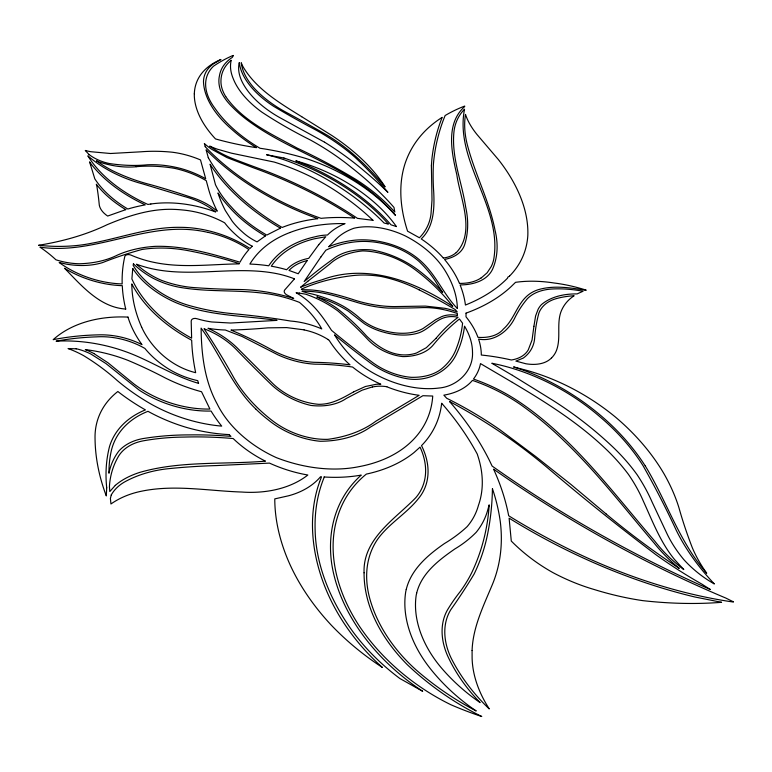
<?xml version="1.0" encoding="UTF-8"?>
<svg xmlns="http://www.w3.org/2000/svg" width="772" height="772" viewBox="0 0 772 772"><rect width="100%" height="100%" fill="white"/><g stroke="black" fill="none" stroke-linecap="round" stroke-linejoin="round"><path stroke-width="1.16" d="M456.242 252.676C475.919 232.15 460.015 197.806 456.841 174.81C451.668 152.991 445.376 123.597 464.647 106.594L464.715 106.053A291.372 162.139 30.3 0 0 445.145 115.52A550.706 280.574 34.5 0 0 437.888 137.551A491.156 253.39 33.6 0 0 433.382 164.629A616.712 307.507 35.1 0 0 433.719 192.035C434.53 208.141 433.922 227.093 421.232 238.915A83.83 51.927 24.6 0 1 443.253 257.935M481.168 277.988L487.171 272.767L491.32 266.408A89.938 53.364 24.8 0 0 493.742 259.286C502.717 206.799 454.216 161.454 464.522 109.19A128.461 68.891 27.3 0 0 453.849 132.948C451.62 158.308 461.984 182.53 465.709 207.253A180.272 106.671 21.8 0 1 464.927 243.759A52.197 30.841 24.9 0 1 444.527 259.431A106.459 66.489 24.3 0 1 459.417 283.276M372.287 386.946L362.087 390.207L346.223 398.497A57.707 38.783 23.5 0 1 310.894 405.435A60.177 40.347 23.8 0 1 271.715 384.996A970.452 445.762 30.8 0 1 237.67 350.942A68.882 47.787 19.7 0 0 204.04 328.737A2002.298 1182.743 -21.3 0 1 233.607 377.354A131.375 87.12 24.8 0 0 271.57 420.016A63.999 43.724 24 0 0 327.897 439.326A135.467 90.353 22.3 0 0 375.848 421.203L419.157 395.303A92.968 59.251 25.9 0 1 386.849 386.791M304.081 329.837L286.673 327.598L267.932 327.849A478.833 261.283 16.5 0 1 230.944 330.078A313.982 242.697 18.7 0 1 273.539 350.835A71.333 46.368 22.8 0 0 313.625 362.3A323.719 243.913 31.7 0 1 350.005 364.818L347.612 362.686A107.887 68.399 26.2 0 1 329.094 340.249L328.158 339.709M255.754 408.977C232.005 386.087 220.329 354.387 201.106 328.119C201.367 354.039 204.503 380.953 217.202 404.007A99.327 68.061 24 0 0 276.357 457.632A120.422 81.716 23.7 0 0 358.922 466.674A149.112 100.128 23.1 0 0 432.735 396.046L422.892 395.708L370.338 427.138A105.648 71.178 23.1 0 1 320.11 441.266A69.065 47.131 24 0 1 267.826 419.543A103.863 69.769 24.4 0 1 255.754 408.977M225.752 96.625C242.862 121.223 271.676 134.135 297.114 148.089A448.812 317.755 18.3 0 1 356.172 179.625A143.293 88.973 21.9 0 1 394.781 212.059L393.99 207.427A269.804 173.7 19.2 0 0 351.53 167.592A194.37 121.387 20.3 0 0 310.151 139.867A249.578 127.496 22.9 0 1 261.92 112.172A82.826 45.471 21.6 0 1 233.212 78.619A74.18 40.762 21.4 0 1 231.214 60.312A81.195 45.239 21.4 0 0 220.956 81.629L220.985 82.787A57.282 31.961 20.9 0 0 225.752 96.625M457.323 315.536L457.371 313.528A76.389 48.974 27.5 0 0 421.917 307.623A580.457 290.822 18.9 0 1 388.287 308.096A95.67 58.209 23.8 0 1 354.782 301.736C338.599 297.037 322.213 291.208 305.143 291.247A51.251 33.495 23.6 0 0 302.035 291.372L307.893 293.032A86.85 57.881 23.6 0 1 343.202 306.175A71.999 47.652 23.6 0 1 360.07 318.45A38.002 24.009 25 0 0 380.538 329.586A52.496 32.945 25 0 0 423.152 328.447L435.697 319.666L441.709 316.626A31.295 19.647 27.4 0 1 457.275 315.323M141.672 327.232A183.929 119.882 23.2 0 1 131.809 283.922A122.835 78.927 20.9 0 0 191.678 340.23A321.586 208.025 29.4 0 0 195.663 372.693C177.251 368.196 161.01 356.432 149.893 341.205A96.789 64.375 20.8 0 1 141.681 327.232M372.345 387.023A37.77 25.524 26.9 0 1 386.83 386.695M304.091 329.933A49.302 33.148 23.6 0 1 328.264 339.603M456.146 252.618A39.681 23.498 25.1 0 1 443.321 258.041M551.584 357.803A39.854 24.443 28.6 0 1 525.848 363.757L515.889 361.084L523.242 358.102A67.955 41.949 27.3 0 0 534.649 338.252A321.799 182.385 35.5 0 1 538.972 312.805A60.226 35.879 30.1 0 1 556.448 298.581A118.483 71.236 31.5 0 1 574.146 295.744A92.592 54.339 31.2 0 0 560.713 312.496C556.795 324.327 560.752 337.239 556.94 349.118A56.433 34.586 28.2 0 1 551.633 357.841M481.072 277.91A51.463 30.648 25.7 0 1 459.475 283.401M466.037 313.133L466.008 316.819A80.462 51.396 26 0 1 477.955 337.335A44.293 27.203 27 0 0 503.402 329.017C514.818 319.048 517.423 301.948 530.354 293.437A66.189 39.517 29.8 0 1 532.275 292.27A61.683 36.815 29.7 0 1 538.354 289.664C553.823 285.109 570.276 287.724 585.842 290.282L586.257 290.166A135.264 82.691 30.8 0 0 554.219 283.015A135.11 82.758 30.7 0 0 515.532 282.33L511.045 286.692A252.984 146.632 21.8 0 1 466.037 313.133M364.066 572.795C363.873 607.969 383.182 640.393 407.327 664.721A213.632 148.292 34.1 0 0 481.757 716.512A266.369 182.481 31.9 0 1 450.916 704.749A173.729 123.559 33.7 0 1 359.462 626.285A168.209 119.95 33.7 0 1 337.567 516.767A169.908 121.059 33.7 0 1 366.333 474.095A162.438 109.006 23 0 0 414.082 452.508L420.055 447.123A80.626 56.51 26.3 0 1 415.78 497.699C395.013 519.16 362.743 538.615 364.066 572.795M431.394 165.719L432.002 199.919L431.017 213.709A113.262 66.624 22.4 0 1 419.408 237.757L407.577 231.175A253.698 141.228 29.6 0 1 405.001 163.78A267.913 148.967 29.9 0 1 441.613 117.711L442.173 117.373A525.877 269.418 34.1 0 0 431.866 159.254L431.394 165.719M472.512 352.534C473.352 371.284 456.821 386.647 438.766 388.055A79.912 51.01 25.9 0 1 378.791 375.983A74.237 47.507 25.9 0 1 352.379 357.677A114.941 72.375 26.5 0 1 334.537 334.884A453.82 243.276 27.8 0 0 368.582 361.605A57.427 36.873 25.9 0 0 406.246 378.579C426.482 382.468 448.706 372.258 456.966 352.92A214.519 136.21 21.4 0 0 464.522 326.18C469.347 334.093 472.522 343.202 472.512 352.534M472.088 650.516L472.117 658.304A102.734 73.736 38.6 0 0 489.284 708.889L488.965 708.686A149.7 105.214 37.2 0 1 451.282 658.362A71.246 51.821 36.3 0 1 450.906 609.562A1270.616 736.237 1.6 0 0 474.095 574.088A318.132 229.371 20.3 0 0 487.615 533.963A477.453 341.697 14.3 0 0 492.43 488.676A253.998 186.438 23.8 0 1 500.295 521.708A216.083 157.247 25.2 0 1 491.619 586.315C483.011 606.86 472.86 627.819 472.088 650.516M324.143 476.98L324.124 477.453A225.578 157.845 34.2 0 0 315.13 529.91A202.756 142.926 33.7 0 0 353.315 632.268A173.208 123.674 33.3 0 0 399.857 678.501L422.699 691.297A173.517 123.588 33.7 0 1 397.262 672.065A171.394 122.198 33.7 0 1 331.593 562.971A176.836 125.932 33.9 0 1 361.238 475.089A143.235 96.77 23.4 0 1 324.143 476.98M106.71 487.798L106.295 495.913A243.267 174.057 26.1 0 1 95.052 438.882A103.487 75.376 20.7 0 1 117.855 391.5A164.648 109.624 20.5 0 0 145.416 409.893A94.966 70.146 21.1 0 0 109.547 446.428A194.882 143.167 25.4 0 0 106.71 487.798M132.745 268.521L131.896 278.953A120.5 77.412 20.9 0 0 191.63 338.194L191.195 321.181A5.153 3.455 19.7 0 1 197.246 318.788A62.831 40.781 19.9 0 0 211.808 321.972L230.577 323.034L277.003 320.38C243.402 315.468 208.054 316.066 176.19 302.769A78.966 50.556 19.6 0 1 132.745 268.521M533.915 326.305L532.043 340.008L528.289 349.812A44.486 27.483 27.9 0 1 511.373 359.993A210.438 142.424 32.6 0 0 481.313 355.033A90.237 57.794 25.7 0 0 478.592 339.091C493.781 342.131 508.044 331.545 514.567 318.411A269.052 158.472 34.6 0 1 527.401 298.687A66.923 39.98 29.9 0 1 551.092 289.056A125.913 76.351 31.1 0 1 583.063 291.237L577.099 293.91A88.963 53.133 30.8 0 0 541.404 304.65A60.119 35.811 30.1 0 0 538.103 309.302L535.594 315.96L533.915 326.305M133.431 263.773L133.16 265.346A75.907 48.597 19.6 0 0 154.757 288.477A71.217 45.693 19.5 0 0 188.127 305.21A159.321 98.102 19.6 0 0 230.461 313.451A853.61 751.474 53.5 0 1 290.668 321.055A70.657 47.767 23.6 0 1 321.76 328.901A95.699 64.279 21.2 0 0 299.526 302.421A101.952 69.123 22.7 0 0 261.341 293.013C235.286 289.847 208.836 291.97 182.877 287.831A60.872 38.822 18.9 0 1 152.46 277.91A67.048 42.672 19 0 1 133.431 263.773M416.668 593.118L416.224 595.115A102.734 74.102 35.6 0 0 443.012 669.768A143.293 101.45 35.7 0 0 480.097 702.597A137.387 97.224 37.1 0 1 447.393 655.36A72.481 52.747 36.3 0 1 447.413 610.034A350.285 240.497 44.9 0 1 460.025 591.825A248.787 179.895 22.9 0 0 471.75 572.67A354.194 254.741 18.8 0 0 489.187 504.859L487.518 510.813A124.002 86.744 27.3 0 1 476.227 532.265A186.525 129.262 25.1 0 1 454.814 548.979C438.901 560.009 421.464 573.239 416.668 593.118M406.236 589.47L405.773 591.516A112.944 81.514 35.6 0 0 429.83 668.021L429.84 668.05A150.714 106.922 35.8 0 0 476.227 710.973A214.442 148.61 34 0 1 416.262 670.048A134.01 96.365 34.3 0 1 371.361 603.781A113.822 82.45 33.8 0 1 377.576 539.329C388.827 523.541 406.4 513.785 418.376 498.654A82.565 57.871 26.3 0 0 421.531 445.618A154.419 103.737 23.2 0 0 441.661 403.216A279.947 206.896 22.9 0 1 477.347 454.235L477.607 455.181A130.13 90.864 26.6 0 1 478.457 505.313A110.415 77.2 27.4 0 1 467.137 526.629A231.436 158.887 23.3 0 1 444.479 543.527C428.064 554.885 411.158 569.186 406.236 589.47M111.255 494.948L110.396 498.451L110.946 503.981A94.165 73.581 21.1 0 1 141.353 491.243C174.482 484.314 208.382 490.944 241.732 492.034A107.183 75.598 21.5 0 0 307.854 475.012A109.663 75.164 23.9 0 1 269.486 463.103L216.845 465.555A923.206 773.959 71.1 0 0 169.425 468.585A127.583 99.405 22.7 0 0 125.691 481.342A53.181 40.559 19.7 0 0 111.255 494.948M319.618 481.767L317.929 486.862A225.771 158.086 34.2 0 0 314.638 550.204C322.3 595.791 348.172 636.996 382.41 667.481A209.608 147.558 31.8 0 1 330.455 624.287L330.455 624.258A203.017 143.38 31.9 0 1 290.137 564.901A209.666 147.722 32 0 1 274.774 498.886L288.342 495.836A91.53 65.041 22.3 0 0 320.573 476.72L321.528 476.816L319.618 481.767M239.195 263.59L239.059 263.879C210.274 264.265 180.899 268.415 152.451 262.036A71.854 44.988 18.2 0 1 130.796 255.011A5.018 3.252 17.5 0 0 124.852 256.285A234.543 152.016 24.4 0 0 122.169 283.932A76.032 48.472 16.8 0 1 59.183 262.509L66.566 264.169A61.992 39.44 15.7 0 0 102.628 262.577A471.219 351.762 30.4 0 1 141.98 249.481A109.267 73.427 19.5 0 1 189.516 250.919A333.359 248.623 20.4 0 1 239.262 263.619L239.195 263.59M233.395 55.487L232.295 57.408A79.439 44.245 21.3 0 0 219.451 75.81A70.136 39.111 21.1 0 0 220.367 89.986A62.185 34.672 20.9 0 0 232.198 106.893A101.962 56.134 21.6 0 0 246.171 119.226C275.633 141.575 310.701 154.593 342.604 172.841A142.55 88.539 21.9 0 1 395.409 215.205L395.467 215.456A142.202 88.433 21.9 0 0 344.756 175.427A137.792 85.518 22 0 0 305.847 158.463A216.835 139.616 22.3 0 0 259.971 148.253A113.802 63.236 21.7 0 1 215.137 108.591A75.029 42.064 20.9 0 1 213.526 66.189A226.63 131.259 24 0 1 232.314 55.758L233.395 55.487M136.181 166.694L136.161 166.733A59.145 34.943 17.1 0 1 98.806 161.83L96.471 160.798A86.589 50.942 18 0 0 112.442 170.66A116.64 67.704 18.3 0 0 151.36 184.884A588.032 470.273 14 0 1 190.829 197.159A50.383 31.681 19 0 1 217.221 211.21A189.709 111.988 24.1 0 1 208.035 187.181L206.259 180.687A67.965 42.306 18.7 0 0 174.221 168.286A114.555 72.858 19 0 0 136.181 166.694M307.198 260.569L298.214 273.761L289.017 270.441A59.097 37.731 23.8 0 1 307.208 260.589L307.208 260.589M320.843 257.018L304.168 281.539L310.527 276.299A1043.86 627.646 47.7 0 1 332.693 259.363A68.37 42.923 25 0 1 371.95 249.964A70.686 44.506 24.9 0 1 420.779 272.082A136.055 88.162 24.2 0 1 442.655 292.414L437.454 284.492A104.017 65.794 24 0 0 418.993 261.38A51.28 31.768 24.8 0 0 386.222 244.386A65.34 40.742 24.9 0 0 369.103 241.588C354.261 240.575 339.323 243.884 325.9 250.176L320.843 257.018M645.276 465.95C666.738 501.076 679.177 541.905 706.718 573.258A116.582 70.686 37.6 0 1 692.281 547.647A514.721 267.189 40.5 0 1 678.926 507.677A187.2 126 31.7 0 0 664.171 474.085A174.443 116.842 31.9 0 0 615.188 416.861A167.823 112.065 32 0 0 527.064 370.454L513.573 366.932A160.595 107.578 31.3 0 1 550.069 381.841A177.772 119.978 31.5 0 1 645.267 465.97M318.74 244.676L308.713 258.359A63.072 40.289 23.9 0 0 286.663 269.746A91.125 60.284 22.4 0 0 271.29 266.215A129.812 83.144 25.4 0 1 295.329 245.679A126.125 80.732 25.3 0 1 314.532 238.77L325.774 236.753L318.74 244.676M294.47 278.846L284.598 290.108A4.902 3.156 22.4 0 0 287.869 295.444L293.717 298.455A148.967 103.091 23 0 0 236.57 289.481A512.357 266.938 17 0 1 196.406 287.753A77.702 49.109 19 0 1 161.107 280.188A60.158 38.349 19 0 1 136.557 264.217C182.501 281.442 232.14 263.821 279.078 274.137A75.646 49.91 22.3 0 1 294.47 278.837M115.298 485.376L109.798 491.552L109.431 486.582A117.662 88.114 22.5 0 1 118.801 455.779A48.26 35.908 19.4 0 1 143.351 440.822A236.435 188.957 25.2 0 1 184.17 437.077A409.893 347.303 33.2 0 1 233.173 438.544A96.741 66.71 23.9 0 0 262.2 459.494L265.462 461.145C223.6 464.638 180.204 460.614 139.423 472.493C130.729 475.34 122.285 479.383 115.298 485.376M435.987 338.368L426.347 347.69L416.552 352.987A42.238 26.972 25.5 0 1 405.696 354.917C390.487 355.342 376.948 346.242 366.526 335.994A201.424 140.832 21 0 0 336.978 308.327A83.164 55.42 23 0 0 316.819 296.94A76.052 50.489 23.6 0 1 348.375 311.193A709.082 333.031 28.5 0 0 364.432 323.757A43.628 27.522 25 0 0 382.738 331.921A55.999 35.116 25 0 0 418.829 332.848C429.068 329.229 435.91 319.029 446.872 317.031A27.097 17.013 27.4 0 1 457.97 317.205L458.018 317.331A314.349 196.956 35.4 0 0 435.987 338.368M509.52 276.096L509.144 276.501A3.648 2.162 27.6 0 0 507.629 278.065A246.316 142.627 21.7 0 1 465.439 305.036A139.703 87.989 23.5 0 0 460.093 284.907A60.698 36.062 25.6 0 0 492.719 268.868A149.922 89.156 23.4 0 0 495.035 230.249C489.496 201.724 475.764 175.678 468.131 147.761A191.292 100.128 28.5 0 1 465.497 114.43A82.72 43.377 26.3 0 0 477.212 134.762L498.461 159.669A192.44 112.394 22.9 0 1 515.001 185.058A196.156 114.7 22.9 0 1 527.807 235.817A179.519 104.674 23.2 0 1 509.52 276.096M335.588 239.629L328.698 246.799A116.447 73.822 25.8 0 1 355.207 240.14A75.299 47.102 25 0 1 375.858 240.854C392.022 243.334 407.944 249.636 420.267 260.569A62.638 38.947 24.7 0 1 424.61 264.767C437.377 277.93 444.575 295.396 457.371 308.539A119.033 74.778 23.8 0 0 444.73 270.103A75.28 46.638 24.7 0 0 405.223 235.885A61.499 37.857 24.7 0 0 353.788 228.29A90.199 55.777 25.5 0 0 335.588 239.629M252.222 246.22L250.003 248.478A88.751 58.035 19.8 0 0 179.837 227.335C149.749 226.91 121.136 237.805 91.897 243.199A131.143 79.941 14.8 0 1 38.6 245.274A260.762 150.849 12.8 0 0 107.028 224.749C128.393 215.764 151.466 208.218 175.061 209.424A84.997 54.87 19.4 0 1 182.588 209.984A71.169 45.644 19.4 0 1 224.633 222.799A77.036 46.831 21.7 0 0 235.479 234.447A55.873 34.248 21.4 0 0 252.222 246.22M419.109 289.818L419.09 289.838A102.107 66.209 25.7 0 0 381.156 276.482A94.56 61.036 25.8 0 0 349.745 275.98A231.851 155.983 29.1 0 0 301.37 289.143L302.103 289.761A81.658 53.982 24.1 0 1 322.667 291.44A205.535 143.64 25.3 0 1 355.149 300.269A96.761 58.788 23.8 0 0 394.608 306.58L425.382 306.098L445.068 308.327A56.954 36.168 27.3 0 1 457.227 311.927L455.335 309.649A393.073 291.951 25.9 0 0 419.09 289.838M307.816 281.278L300.569 287.28A267.623 181.237 30.1 0 1 322.107 279.763C367.183 262.934 414.796 281.394 452.691 306.416L452.72 306.426A157.565 103.168 24 0 0 414.68 269.37A61.934 38.87 24.9 0 0 362.705 250.919A85.808 54.136 25.5 0 0 329.798 264.034L307.816 281.278M208.237 232.42L208.208 232.44A87.217 57.07 19.8 0 0 193.955 229.998C141.633 224.16 92.408 254.934 39.932 247.146A113.764 76.476 12.2 0 1 55.922 259.788A54.252 34.605 15.7 0 0 79.477 263.763A89.32 56.086 15.4 0 0 117.209 255.194A115.877 77.962 19.7 0 1 155.394 246.345C184.344 245.612 212.532 254.017 239.976 262.2A158.858 102.068 25.4 0 1 248.941 249.588A78.561 51.193 19.9 0 0 208.237 232.42M265.317 235.952L257.047 241.887A42.277 25.958 21.4 0 1 242.34 231.909A68.197 41.437 21.7 0 1 232.266 221.275L225.327 210.544A175.505 103.67 23.9 0 1 217.984 192.952A117.354 69.297 22.3 0 0 229.448 207.311A105.301 62.513 22.1 0 0 265.317 235.952M205.236 146.661L205.217 146.68A178.178 99.25 22.4 0 0 221.689 162.419A183.852 102.174 22.4 0 0 321.065 218.341A178.815 115.317 25.9 0 1 354.618 218.1A335.366 232.526 19.6 0 0 321.692 198.298A344.64 239.976 19.5 0 0 253.409 167.794L227.074 157.613L212.03 149.478A46.397 26.885 20.1 0 1 204.368 143.553L205.236 146.661M194.332 93.846L194.303 93.856A108.225 61.22 21.5 0 0 215.513 138.931A186.023 99.849 19.7 0 0 256.439 147.645A115.752 64.327 21.7 0 1 231.696 129.3A99.395 55.526 21.4 0 1 203.49 81.485A65.138 36.496 20.7 0 1 213.554 63.796L220.937 59.454L217.82 60.882A104.809 59.309 21.4 0 0 194.332 93.846M353.701 391.848C343.897 397.348 333.668 403.466 322.146 404.2A39.903 26.981 23.8 0 1 318.643 404.316A53.413 35.879 23.7 0 1 272.236 382.98L238.374 349.108A76.399 53.104 19.6 0 0 207.996 328.293A90.72 58.392 19.7 0 0 225.299 330.011L242.09 336.476L277.804 354.773A70.899 46.156 22.8 0 0 315.15 364.181A233.636 170.834 29.2 0 1 352.621 367.047A82.951 53.114 25.9 0 0 375.954 381.947L380.818 384.244A37.683 25.447 26.8 0 0 376.389 384.263L365.378 386.502L353.701 391.848M280.419 228.155L266.774 235.084A102.657 60.949 22.1 0 1 231.339 206.964A99.646 59.135 22 0 1 215.475 184.72L210.08 164.233A164.59 94.261 22.9 0 0 261.525 216.083A162.323 93.036 22.8 0 0 280.419 228.155M289.905 232.526L289.153 232.816A154.39 99.221 25.5 0 0 249.887 264.063A135.843 91.685 22.8 0 1 268.724 265.8A131.848 84.447 25.4 0 1 295.184 243.489A127.563 81.629 25.3 0 1 315.121 236.792A55.044 34.412 23.7 0 1 327.502 235.016A102.319 63.323 25.6 0 1 345.045 223.59L340.356 223.571A168.846 108.833 25.9 0 0 289.905 232.526M125.788 209.637L107.665 216.054A21.269 13.298 17.2 0 1 99.144 203.663A750.809 430.255 0.9 0 0 96.876 186.341L96.317 184.228A90.208 54.484 18.6 0 0 125.788 209.637M89.069 154.554L85.287 150.472A50.971 29.992 16.6 0 0 90.758 151.708L110.464 153.503L140.986 151.804A134.627 85.335 19.3 0 1 172.281 152.219A66.209 40.675 18.8 0 1 200.508 159.939L205.709 178.786A69.779 43.425 18.7 0 0 180.87 168.528A78.348 48.954 18.7 0 0 147.278 164.803A108.128 62.387 16.9 0 1 109.277 163.51A32.096 19.184 17 0 1 89.069 154.554M150.849 204.001L147.944 204.455A109.373 64.819 18.9 0 1 87.863 155.819A88.741 52.216 18 0 0 142.27 183.784L183.63 196.3A57.186 36.101 18.9 0 1 215.6 211.943A96.973 62.677 19.4 0 0 150.849 204.001M733.4 601.832L732.232 601.88A372.249 214.626 30.6 0 1 554.701 541.925A411.901 233.414 30.3 0 1 508.69 515.773A269.64 198.288 23.7 0 0 493.578 469.154L493.578 469.154A636.35 319.338 30.2 0 0 677.913 576.655A626.661 315.777 30.3 0 0 725.825 598.068L733.4 601.832M76.148 348.809L68.061 348.558A80.211 57.543 14.3 0 1 83.646 355.66A206.336 154.4 10.7 0 1 117.016 380.345A167.611 110.946 20.7 0 0 151.785 404.509A122.69 82.816 20.2 0 0 221.709 426.125A134.096 91.106 24.5 0 1 211.074 411.042A90.363 61.538 19.6 0 1 139.192 390.13L105.967 363.573L90.922 354.058A46.127 32.627 15.4 0 0 76.148 348.712L76.148 348.809M229.207 434.597L229.168 434.597A133.99 90.43 20.1 0 1 186.92 427.543A132.282 89.349 20.2 0 1 147.973 411.312A92.708 68.467 21.1 0 0 111.631 449.439A166.463 122.565 24.3 0 0 108.958 473.226A94.049 70.339 21.3 0 1 118.743 451.176A52.67 39.208 19.5 0 1 145.011 438.264A280.313 227.422 26.7 0 1 189.111 434.897A419.447 356.239 33.6 0 1 230.915 436.373L229.168 434.597M125.73 309.041C99.791 307.459 81.33 285.408 64.568 268.26A78.696 50.17 16.8 0 0 122.294 285.679A214.404 139.346 23.8 0 0 125.73 309.041M299.391 293.119L296.11 292.742A51.348 33.775 22.2 0 1 304.872 298.561C315.989 307.063 324.047 318.768 331.564 330.397A497.072 261.061 28 0 0 371.1 361.402A52.264 33.601 25.9 0 0 411.177 377.315A62.706 40.192 25.6 0 0 441.159 369.19A110.859 70.628 24.3 0 0 456.744 347.429A229.294 145.561 20.9 0 0 462.582 323.217L459.427 318.99A461.781 285.003 39 0 0 433.526 344.601A57.34 36.458 25.2 0 1 402.81 356.596A38.899 24.868 25.6 0 1 368.119 339.825A344.939 254.084 17.3 0 0 337.982 311.019A81.514 54.339 23 0 0 305.731 294.2L299.391 293.119M372.982 220.329L357.455 218.351A338.599 234.881 19.6 0 0 297.259 184.431A334.604 231.706 19.6 0 0 264.748 170.593A723.364 307.97 21.7 0 1 234.138 159.196A65.659 37.712 20.4 0 1 209.695 146.111A51.492 29.645 19.9 0 0 217.443 149.218L231.523 153.194L274.195 162.062A158.656 100.495 21.2 0 1 345.084 197.362A192.575 123.8 20.8 0 1 372.982 220.329M283.913 158.009L266.572 154.767A116.968 72.356 21.3 0 1 284.617 159.949A157.353 99.192 21.2 0 1 321.548 176.421A200.305 128.721 20.8 0 1 384.089 223.021L388.384 224.083A160.682 101.421 21.5 0 0 372.905 208.498A171.172 108.476 21.3 0 0 283.913 158.009M721.55 602.314L694.549 596.92A391.153 223.996 30.5 0 1 509.115 518.166L511.286 541.056A123.51 80.732 33.3 0 0 553.022 572.66A150.559 97.311 32.9 0 0 593.861 589.412A253.197 157.208 31.4 0 0 642.68 600.626A401.729 238.027 28.5 0 0 721.55 602.314M198.558 383.356C172.735 375.945 150.279 360.321 125.035 351.434A135.023 99.077 16.1 0 0 56.115 341.176A246.5 188.86 19.3 0 1 96.384 336.872A63.651 44.921 17.1 0 1 144.895 348.433A81.166 54.445 20.2 0 0 164.137 366.053A64.829 43.782 20 0 0 197.748 380.654L198.558 383.356M396.412 226.563L390.989 224.816A173.565 109.991 21.3 0 0 307.893 165.777L295.83 160.846A130.738 81.205 22 0 1 368.804 197.806A126.627 78.541 22.1 0 1 396.412 226.563M93.856 353.537L92.186 352.669A52.264 37.017 15.3 0 0 85.296 349.6A130.719 96.191 16 0 1 127.872 360.321A408.764 336.486 9 0 1 164.793 377.711A126.463 83.511 20.3 0 0 201.54 391.742L209.926 409.054A88.076 59.975 19.6 0 1 133.653 383.732L107.974 362.763L93.856 353.537M324.587 142.202L278.875 117.112A78.155 42.846 21.6 0 1 244.608 86.261A69.499 38.175 21.5 0 1 239.291 62.561A77.885 42.46 21.6 0 0 273.886 106.478A478.843 218.592 23.9 0 0 315.68 129.928A154.468 93.933 20.8 0 1 354.966 157.218A355.892 230.596 16.8 0 1 387.901 192.353A328.351 215.118 18.3 0 0 364.799 171.48A236.406 149.594 19.8 0 0 324.587 142.202M512.415 375.317L491.822 363.245A166.038 111.564 31.5 0 1 599.468 416.407A168.209 113.146 31.6 0 1 642.96 465.535A1569.013 1193.744 -18.4 0 1 676.301 530.354A166.366 98.7 37.2 0 0 714.351 583.96A77.644 48.153 36.6 0 1 683.838 559.623A100.929 61.943 36.7 0 1 666.439 532.535L652.099 502.051A176.383 120.123 31.7 0 0 637.17 474.799A154.284 104.21 32.2 0 0 613.412 447.519A289.162 207.938 31.8 0 0 553.206 400.572L512.415 375.317M512.367 382.362L480.493 363.602A87.989 56.356 25.8 0 1 473.458 379.042A138.593 94.483 30 0 1 522.827 404.316C575.314 440.87 613.692 493.453 654.936 541.326A100.524 62.107 36 0 0 683.809 569.572L674.496 559.449C660.378 542.233 652.456 521.052 643.288 501.038A152.19 103.043 31.9 0 0 628.476 474.423A158.646 107.848 32.1 0 0 603.559 446.843C576.279 421.3 544.356 401.382 512.367 382.362M301.698 116.697C280.178 103.284 256.574 89.475 243.219 67.048A64.404 34.962 21.3 0 1 241.24 62.735A75.849 41.341 21.6 0 0 254.104 88.066A84.283 45.799 21.7 0 0 286.441 112.471A3395.044 2188.832 -44.6 0 1 327.396 135.322A126.618 76.032 21.1 0 1 336.187 141.015C354.734 153.657 370.521 169.879 385.093 186.834A153.58 93.094 20.8 0 0 367.868 165.044A165.951 101.055 20.6 0 0 331.835 135.486L301.698 116.697M710.259 589.47L702.028 584.221A294.035 168.006 34 0 1 655.119 554.132L655.09 554.074A1050.431 435.649 32.3 0 1 547.995 468.189A459.34 372.731 31.2 0 0 449.536 401.517A289.568 214.018 22.9 0 1 489.313 460.208L492.111 466.056A641.889 320.959 30.2 0 0 540.159 498.403A633.937 318.103 30.2 0 0 710.259 589.47M606.03 513.882L571.019 484.507L535.633 456.464L499.841 429.695A322.995 245.892 30.2 0 0 446.718 398.275L443.852 395.158A79.419 50.904 26.1 0 0 472.445 380.384A135.563 92.389 30 0 1 520.637 404.653A269.37 195.412 29.9 0 1 564.274 441.092C597.026 472.435 624.693 508.555 654.048 542.967A113.677 69.895 36 0 0 679.254 568.385A439.712 235.441 33.3 0 1 605.991 513.853M90.585 165.073L89.523 161.898A112.548 66.681 18.9 0 0 145.252 204.879A171.809 114.391 20.7 0 0 127.843 209.029A88.645 53.529 18.6 0 1 94.802 178.824L90.585 165.073M208.295 157.681L206.114 149.807A186.361 103.564 22.4 0 0 293.09 208.73A179.114 99.868 22.4 0 0 317.871 218.679A179.673 115.906 25.9 0 0 282.137 227.46A162.11 92.843 22.9 0 1 208.295 157.681M127.969 317.099A113.368 80.558 18.3 0 0 53.181 339.68A239.735 182.925 19.1 0 1 97.919 334.874A66.363 46.831 17.1 0 1 141.98 344.63A123.636 81.89 21.3 0 1 127.969 317.099"/></g></svg>
